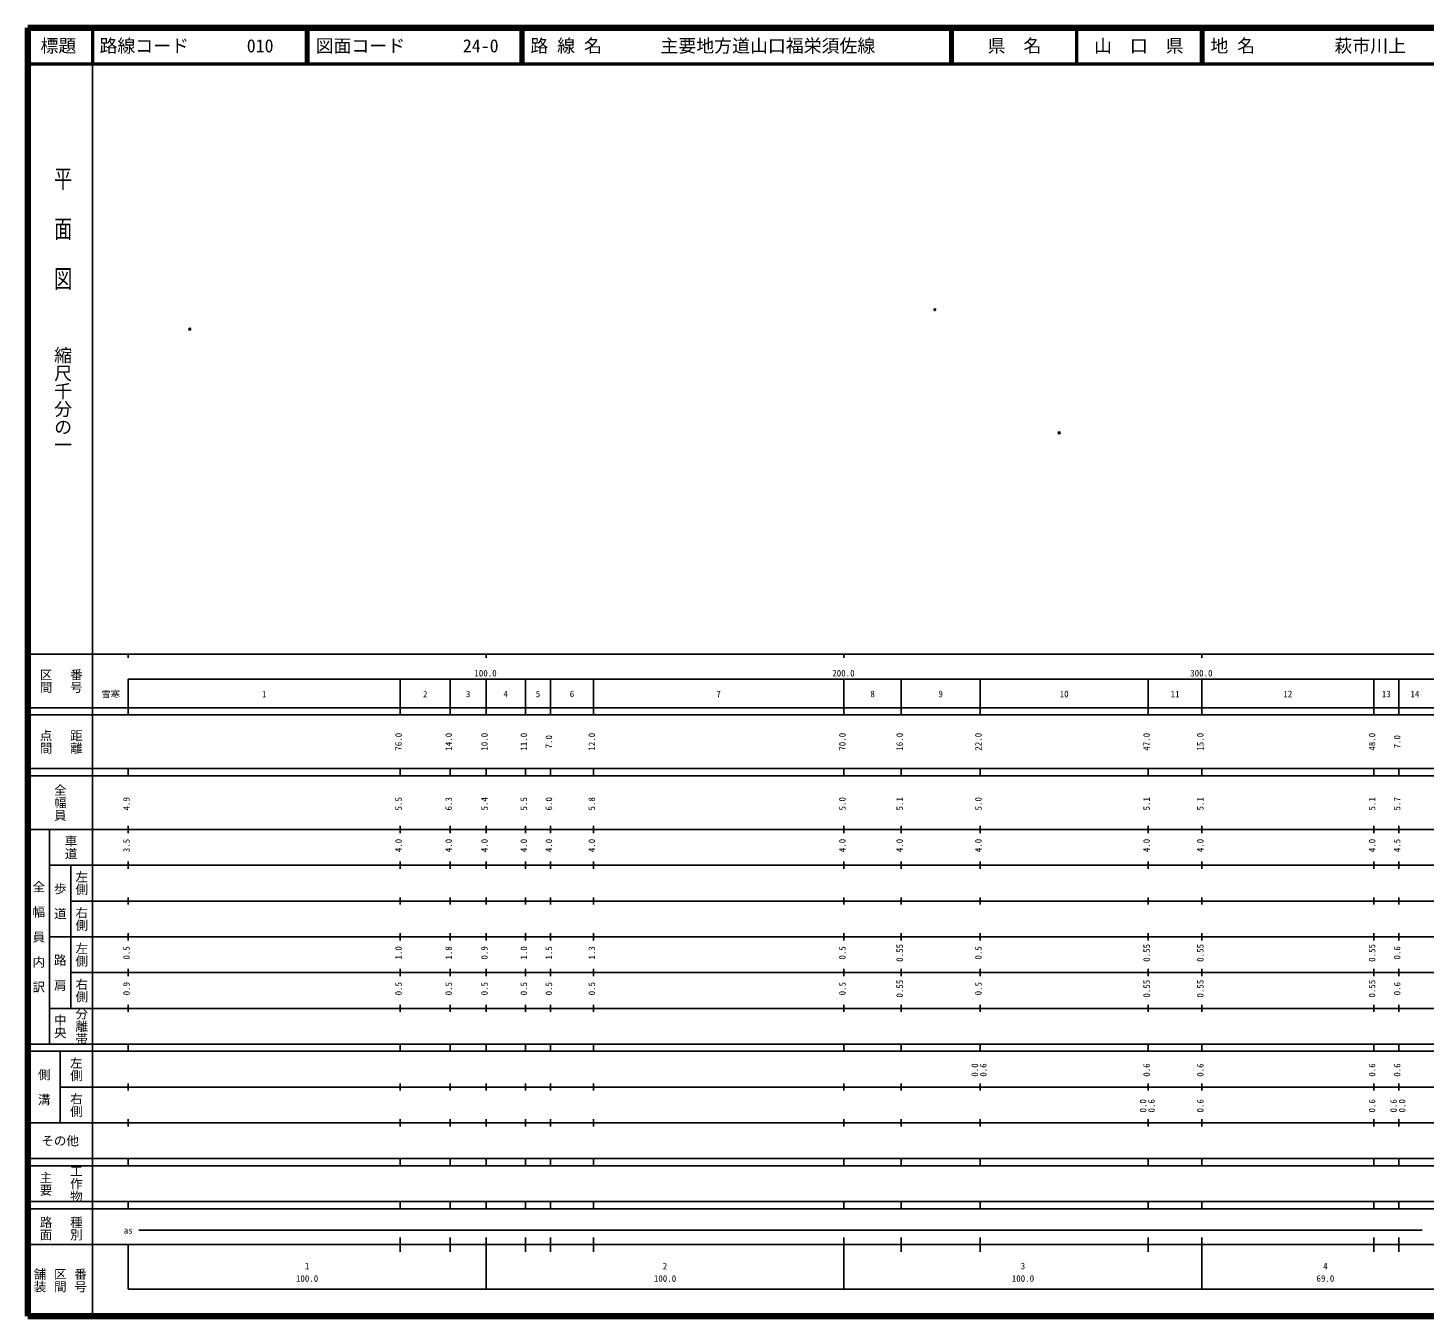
# Model space of a CAD drawing. Units: millimetres on the paper. Extents: x 40 to 680, y 20 to 380.
# Drawn here: x 40 to 430.1, y 20 to 380 of the extents above; entities that cross this region are included whole.
import ezdxf
from ezdxf.enums import TextEntityAlignment as Align

# ---------------------------------------------------------------- set-up
doc = ezdxf.new("R2010")
doc.units = ezdxf.units.MM
doc.header["$PDMODE"] = 32
doc.header["$PDSIZE"] = 0.5
doc.layers.add('M-OTRS', color=6, linetype='Continuous')
doc.layers.add('M-TTL-TXT', color=7, linetype='Continuous')
for name, color, linetype, lineweight in [('M-TTL', 2, 'Continuous', 140), ('M-TTL-BAND', 7, 'Continuous', 25), ('M-TTL-LINE', 7, 'Continuous', 50)]:
    doc.layers.add(name, color=color, linetype=linetype, lineweight=lineweight)
doc.styles.add('@ＭＳ ゴシック', font='')
doc.styles.add('ＭＳ ゴシック', font='')
doc.styles.get('@ＭＳ ゴシック').set_extended_font_data('@MS Gothic')
doc.styles.get('ＭＳ ゴシック').set_extended_font_data('MS Gothic')

msp = doc.modelspace()

# ---------------------------------------------------------------- linework, layer by layer
at = {"layer": 'M-OTRS'}
for p in [(293.398, 301.252), (85.212, 295.821), (328.134, 266.842)]:
    msp.add_point(p, dxfattribs=at)
at = {"layer": 'M-TTL'}
for p, q in [((40, 380), (40, 20)), ((680, 380), (40, 380)), ((40, 20), (680, 20))]:
    msp.add_line(p, q, dxfattribs=at)
at = {"layer": 'M-TTL-BAND'}
for p, q in [((58, 370), (58, 20)), ((40, 205), (579, 205)), ((68, 205), (68, 204)), ((168, 205), (168, 204)), ((268, 205), (268, 204)), ((368, 205), (368, 204)), ((68, 198), (579, 198)), ((68, 198), (68, 188)), ((144, 188), (144, 198)), ((158, 188), (158, 198)), ((168, 188), (168, 198)), ((179, 188), (179, 198)), ((186, 188), (186, 198)), ((198, 188), (198, 198)), ((268, 188), (268, 198)), ((284, 188), (284, 198)), ((306, 188), (306, 198)), ((353, 188), (353, 198)), ((368, 188), (368, 198)), ((416, 188), (416, 198)), ((423, 188), (423, 198)), ((40, 190), (579, 190)), ((40, 188), (579, 188)), ((40, 173), (579, 173)), ((68, 171), (68, 173)), ((144, 171), (144, 173)), ((158, 171), (158, 173)), ((168, 171), (168, 173)), ((179, 171), (179, 173)), ((186, 171), (186, 173)), ((198, 171), (198, 173)), ((268, 171), (268, 173)), ((284, 171), (284, 173)), ((306, 171), (306, 173)), ((353, 171), (353, 173)), ((368, 171), (368, 173)), ((416, 171), (416, 173)), ((423, 171), (423, 173)), ((40, 171), (579, 171)), ((68, 155), (68, 157)), ((144, 155), (144, 157)), ((158, 155), (158, 157)), ((168, 155), (168, 157)), ((179, 155), (179, 157)), ((186, 155), (186, 157)), ((198, 155), (198, 157)), ((268, 155), (268, 157)), ((284, 155), (284, 157)), ((306, 155), (306, 157)), ((353, 155), (353, 157)), ((368, 155), (368, 157)), ((416, 155), (416, 157)), ((423, 155), (423, 157)), ((40, 156), (579, 156)), ((46, 96), (46, 156)), ((46, 146), (579, 146)), ((52, 146), (52, 106)), ((68, 145), (68, 147)), ((144, 145), (144, 147)), ((158, 145), (158, 147)), ((168, 145), (168, 147)), ((179, 145), (179, 147)), ((186, 145), (186, 147)), ((198, 145), (198, 147)), ((268, 145), (268, 147)), ((284, 145), (284, 147)), ((306, 145), (306, 147)), ((353, 145), (353, 147)), ((368, 145), (368, 147)), ((416, 145), (416, 147)), ((423, 145), (423, 147)), ((68, 135), (68, 137)), ((144, 135), (144, 137)), ((158, 135), (158, 137)), ((168, 135), (168, 137)), ((179, 135), (179, 137)), ((186, 135), (186, 137)), ((198, 135), (198, 137)), ((268, 135), (268, 137)), ((284, 135), (284, 137)), ((306, 135), (306, 137)), ((353, 135), (353, 137)), ((368, 135), (368, 137)), ((416, 135), (416, 137)), ((423, 135), (423, 137)), ((52, 136), (579, 136)), ((46, 126), (579, 126)), ((68, 125), (68, 127)), ((144, 125), (144, 127)), ((158, 125), (158, 127)), ((168, 125), (168, 127)), ((179, 125), (179, 127)), ((186, 125), (186, 127)), ((198, 125), (198, 127)), ((268, 125), (268, 127)), ((284, 125), (284, 127)), ((306, 125), (306, 127)), ((353, 125), (353, 127)), ((368, 125), (368, 127)), ((416, 125), (416, 127)), ((423, 125), (423, 127)), ((52, 116), (579, 116)), ((68, 115), (68, 117)), ((144, 115), (144, 117)), ((158, 115), (158, 117)), ((168, 115), (168, 117)), ((179, 115), (179, 117)), ((186, 115), (186, 117)), ((198, 115), (198, 117)), ((268, 115), (268, 117)), ((284, 115), (284, 117)), ((306, 115), (306, 117)), ((353, 115), (353, 117)), ((368, 115), (368, 117)), ((416, 115), (416, 117)), ((423, 115), (423, 117)), ((46, 106), (579, 106)), ((68, 105), (68, 107)), ((144, 105), (144, 107)), ((158, 105), (158, 107)), ((168, 105), (168, 107)), ((179, 105), (179, 107)), ((186, 105), (186, 107)), ((198, 105), (198, 107)), ((268, 105), (268, 107)), ((284, 105), (284, 107)), ((306, 105), (306, 107)), ((353, 105), (353, 107)), ((368, 105), (368, 107)), ((416, 105), (416, 107)), ((423, 105), (423, 107)), ((40, 96), (579, 96)), ((40, 94), (579, 94)), ((49, 94), (49, 74)), ((68, 94), (68, 96)), ((144, 94), (144, 96)), ((158, 94), (158, 96)), ((168, 94), (168, 96)), ((179, 94), (179, 96)), ((186, 94), (186, 96)), ((198, 94), (198, 96)), ((268, 94), (268, 96)), ((284, 94), (284, 96)), ((306, 94), (306, 96)), ((353, 94), (353, 96)), ((368, 94), (368, 96)), ((416, 94), (416, 96)), ((423, 94), (423, 96)), ((49, 84), (579, 84)), ((68, 83), (68, 85)), ((144, 83), (144, 85)), ((158, 83), (158, 85)), ((168, 83), (168, 85)), ((179, 83), (179, 85)), ((186, 83), (186, 85)), ((198, 83), (198, 85)), ((268, 83), (268, 85)), ((284, 83), (284, 85)), ((306, 83), (306, 85)), ((353, 83), (353, 85)), ((368, 83), (368, 85)), ((416, 83), (416, 85)), ((423, 83), (423, 85)), ((68, 73), (68, 75)), ((144, 73), (144, 75)), ((158, 73), (158, 75)), ((168, 73), (168, 75)), ((179, 73), (179, 75)), ((186, 73), (186, 75)), ((198, 73), (198, 75)), ((268, 73), (268, 75)), ((284, 73), (284, 75)), ((306, 73), (306, 75)), ((353, 73), (353, 75)), ((368, 73), (368, 75)), ((416, 73), (416, 75)), ((423, 73), (423, 75)), ((40, 74), (579, 74)), ((40, 64), (579, 64)), ((68, 62), (68, 64)), ((144, 62), (144, 64)), ((158, 62), (158, 64)), ((168, 62), (168, 64)), ((179, 62), (179, 64)), ((186, 62), (186, 64)), ((198, 62), (198, 64)), ((268, 62), (268, 64)), ((284, 62), (284, 64)), ((306, 62), (306, 64)), ((353, 62), (353, 64)), ((368, 62), (368, 64)), ((416, 62), (416, 64)), ((423, 62), (423, 64)), ((40, 62), (579, 62)), ((40, 52), (579, 52)), ((68, 50), (68, 52)), ((144, 50), (144, 52)), ((158, 50), (158, 52)), ((168, 50), (168, 52)), ((179, 50), (179, 52)), ((186, 50), (186, 52)), ((198, 50), (198, 52)), ((268, 50), (268, 52)), ((284, 50), (284, 52)), ((306, 50), (306, 52)), ((353, 50), (353, 52)), ((368, 50), (368, 52)), ((416, 50), (416, 52)), ((423, 50), (423, 52)), ((40, 50), (579, 50)), ((71, 44), (429.5, 44)), ((40, 40), (579, 40)), ((68, 40), (68, 27.5)), ((144, 38), (144, 42)), ((158, 38), (158, 42)), ((168, 27.5), (168, 42)), ((179, 38), (179, 42)), ((186, 38), (186, 42)), ((198, 38), (198, 42)), ((268, 27.5), (268, 42)), ((284, 38), (284, 42)), ((306, 38), (306, 42)), ((353, 38), (353, 42)), ((368, 27.5), (368, 42)), ((416, 38), (416, 42)), ((423, 38), (423, 42)), ((68, 27.5), (579, 27.5))]:
    msp.add_line(p, q, dxfattribs=at)
at = {"layer": 'M-TTL-LINE'}
for p, q in [((58, 380), (58, 370)), ((117.75, 380), (117.75, 370)), ((118.25, 380), (118.25, 370)), ((177.75, 380), (177.75, 370)), ((178.25, 380), (178.25, 370)), ((297.75, 380), (297.75, 370)), ((298.25, 380), (298.25, 370)), ((333, 380), (333, 370)), ((367.75, 380), (367.75, 370)), ((368.25, 380), (368.25, 370)), ((40, 370), (680, 370))]:
    msp.add_line(p, q, dxfattribs=at)

# ---------------------------------------------------------------- texts
at = {"layer": 'M-TTL-BAND', "style": '@ＭＳ ゴシック', "width": 1.4}
msp.add_text('平  面  図', height=3.666, rotation=270, dxfattribs=at).set_placement((49.777, 306.475), align=Align.MIDDLE_RIGHT)
at = {"layer": 'M-TTL-BAND', "style": '@ＭＳ ゴシック'}
msp.add_text('縮尺千分の一', height=3.666, rotation=270, dxfattribs=at).set_placement((49.777, 261.03), align=Align.MIDDLE_RIGHT)
for s, p in [('区間', (45, 197.5)), ('番号', (53.5, 197.5)), ('点間', (45, 180.5)), ('距離', (53.5, 180.5)), ('全幅員', (49, 163.5)), ('車道', (52, 151)), ('左側', (55, 141)), ('全\u3000幅\u3000員\u3000内\u3000訳', (43, 126)), ('歩\u3000道', (49, 136)), ('右側', (55, 131)), ('路\u3000肩', (49, 116)), ('左側', (55, 121)), ('右側', (55, 111)), ('分離帯', (55, 101)), ('中央', (49, 101)), ('左側', (53.5, 89)), ('側\u3000溝', (44.5, 84)), ('右側', (53.5, 79)), ('主要', (45, 57)), ('工作物', (53.5, 57)), ('路面', (45, 44.5)), ('種別', (53.5, 44.5)), ('舗装', (43.333, 30)), ('区間', (49, 30)), ('番号', (54.667, 30))]:
    msp.add_text(s, height=2.566, rotation=270, dxfattribs=at).set_placement(p, align=Align.MIDDLE_CENTER)
at = {"layer": 'M-TTL-BAND', "style": 'ＭＳ ゴシック'}
for s, p in [('100.0', (167.844, 198.195)), ('200.0', (267.844, 198.195)), ('300.0', (367.844, 198.195)), ('雪寒', (63.127, 192.405)), ('1', (106, 192.405)), ('2', (151, 192.405)), ('3', (163, 192.405)), ('4', (173.5, 192.405)), ('5', (182.5, 192.405)), ('6', (192, 192.405)), ('7', (233, 192.405)), ('8', (276, 192.405)), ('9', (295, 192.405)), ('10', (329.5, 192.405)), ('11', (360.5, 192.405)), ('12', (392, 192.405)), ('13', (419.5, 192.405)), ('14', (427.5, 192.405)), ('as', (68, 42.5)), ('100.0', (118, 29.033)), ('1', (118, 32.523)), ('100.0', (218, 29.033)), ('2', (218, 32.523)), ('100.0', (318, 29.033)), ('3', (318, 32.523)), ('69.0', (402.5, 29.033)), ('4', (402.5, 32.523))]:
    msp.add_text(s, height=1.833, dxfattribs=at).set_placement(p, align=Align.BOTTOM_CENTER)
for s, p in [('76.0', (145, 180.5)), ('14.0', (159, 180.5)), ('10.0', (169, 180.5)), ('11.0', (180, 180.5)), ('7.0', (187, 180.5)), ('12.0', (199, 180.5)), ('70.0', (269, 180.5)), ('16.0', (285, 180.5)), ('22.0', (307, 180.5)), ('47.0', (354, 180.5)), ('15.0', (369, 180.5)), ('48.0', (417, 180.5)), ('7.0', (424, 180.5)), ('4.9', (69, 163.174)), ('5.5', (145, 163.174)), ('6.3', (159, 163.174)), ('5.4', (169, 163.174)), ('5.5', (180, 163.174)), ('6.0', (187, 163.174)), ('5.8', (199, 163.174)), ('5.0', (269, 163.174)), ('5.1', (285, 163.174)), ('5.0', (307, 163.174)), ('5.1', (354, 163.174)), ('5.1', (369, 163.174)), ('5.1', (417, 163.174)), ('5.7', (424, 163.174)), ('3.5', (69, 151.5)), ('4.0', (145, 151.5)), ('4.0', (159, 151.5)), ('4.0', (169, 151.5)), ('4.0', (180, 151.5)), ('4.0', (187, 151.5)), ('4.0', (199, 151.5)), ('4.0', (269, 151.5)), ('4.0', (285, 151.5)), ('4.0', (307, 151.5)), ('4.0', (354, 151.5)), ('4.0', (369, 151.5)), ('4.0', (417, 151.5)), ('4.5', (424, 151.5)), ('0.5', (69, 121.5)), ('1.0', (145, 121.5)), ('1.8', (159, 121.5)), ('0.9', (169, 121.5)), ('1.0', (180, 121.5)), ('1.5', (187, 121.5)), ('1.3', (199, 121.5)), ('0.5', (269, 121.5)), ('0.55', (285, 121.5)), ('0.5', (307, 121.5)), ('0.55', (354, 121.5)), ('0.55', (369, 121.5)), ('0.55', (417, 121.5)), ('0.6', (424, 121.5)), ('0.9', (69, 111.5)), ('0.5', (145, 111.5)), ('0.5', (159, 111.5)), ('0.5', (169, 111.5)), ('0.5', (180, 111.5)), ('0.5', (187, 111.5)), ('0.5', (199, 111.5)), ('0.5', (269, 111.5)), ('0.55', (285, 111.5)), ('0.5', (307, 111.5)), ('0.55', (354, 111.5)), ('0.55', (369, 111.5)), ('0.55', (417, 111.5)), ('0.6', (424, 111.5)), ('0.0', (306, 88.764)), ('0.6', (308.37, 88.764)), ('0.6', (354, 88.764)), ('0.6', (369, 88.764)), ('0.6', (417, 88.764)), ('0.6', (424, 88.764)), ('0.0', (353, 78.764)), ('0.6', (355.37, 78.764)), ('0.6', (369, 78.764)), ('0.6', (417, 78.764)), ('0.6', (423, 78.764)), ('0.0', (425.37, 78.764))]:
    msp.add_text(s, height=1.833, rotation=90, dxfattribs=at).set_placement(p, align=Align.BOTTOM_CENTER)
msp.add_text('その他', height=2.566, dxfattribs=at).set_placement((49, 69), align=Align.MIDDLE_CENTER)
at = {"layer": 'M-TTL-TXT', "style": 'ＭＳ ゴシック'}
for s, p in [('標題', (48.5, 375)), ('県\u3000名', (315.625, 375)), ('山\u3000口\u3000県', (350.375, 375))]:
    msp.add_text(s, height=3.666, dxfattribs=at).set_placement(p, align=Align.MIDDLE_CENTER)
for s, p in [('路線コード', (60, 375)), ('010', (101.142, 375)), ('図面コード', (120.38, 375)), ('24-0', (161.521, 375)), ('路 線 名', (180.38, 375)), ('主要地方道山口福栄須佐線', (216.734, 375)), ('地 名', (370.38, 375)), ('萩市川上', (405.024, 375))]:
    msp.add_text(s, height=3.666, dxfattribs=at).set_placement(p, align=Align.MIDDLE_LEFT)

doc.saveas('drawing.dxf')
